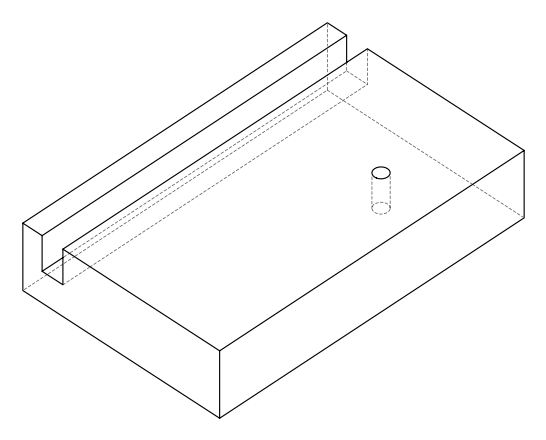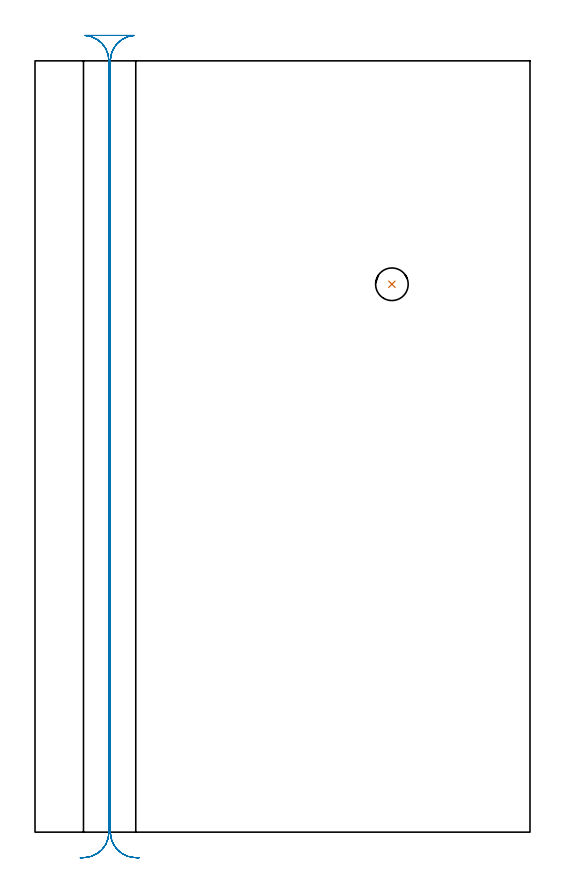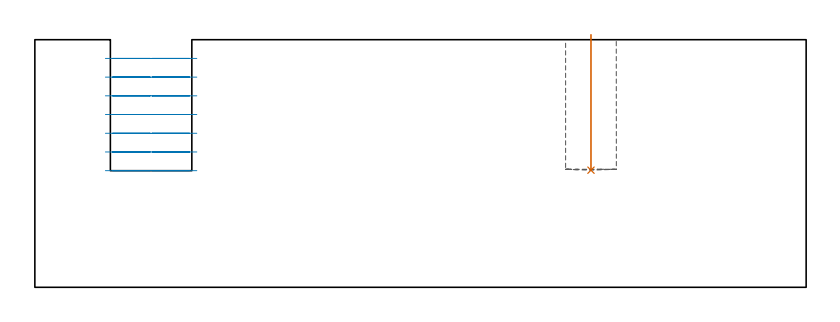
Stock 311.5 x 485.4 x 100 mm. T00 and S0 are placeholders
(PLAN: 2 operations, 1 tool changes, 15.8 min)
(1 INDEXABLE_INSERT_DRILL_BLIND_HOLE_FROM_SOLID | STEP1POCKET | NXT0302_012 | 0.22 min | 17284 mm3)
(2 MILL_RECTANGULAR_SLOT | SLOT_RECTANGULAR | UGT0201_004 | Follow Part, ap 8, ae 75% | 15.58 min | 844795 mm3)
(TOOL NXT0302_012 | Index. Insert Drill 20.5mm [880-D2050L25-03] | D20.5 PA176 FL62 Z2)
(TOOL UGT0201_004 | End Mill 32 mm | D32 FL53 Z6)
(OP 1 INDEXABLE_INSERT_DRILL_BLIND_HOLE_FROM_SOLID)
G17 G21 G94 G90
T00 M6
G54
G17 G0 G90 X224.6 Y344.8 S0 M3
G43 Z110. H1
G94 G81 G98 Z47.3 F250. R102.
G80
M5
M2
(OP 2 MILL_RECTANGULAR_SLOT)
G17 G21 G94 G90
T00 M6
G54
G17 G0 G90 X65.415 Y-16.154 S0 M3
G43 Z110. H0
Z92.443
G94 G1 X62.421 Y-15.97 F250.
G2 X47.4 Y0. R16. F500.
G1 Y485.4
G2 X62.421 Y501.37 R16.
G1 Y501.4
X31.479
Y501.37
G2 X46.5 Y485.4 R16.
G1 Y0.
G2 X31.479 Y-15.97 R16.
G1 X28.485 Y-16.154 F250.
G0 X65.415 Z84.886
G1 X62.421 Y-15.97
G2 X47.4 Y0. R16. F500.
G1 Y485.4
G2 X62.421 Y501.37 R16.
G1 Y501.4
X31.479
Y501.37
G2 X46.5 Y485.4 R16.
G1 Y0.
G2 X31.479 Y-15.97 R16.
G1 X28.485 Y-16.154 F250.
G0 X65.415 Z77.329
G1 X62.421 Y-15.97
G2 X47.4 Y0. R16. F500.
G1 Y485.4
G2 X62.421 Y501.37 R16.
G1 Y501.4
X31.479
Y501.37
G2 X46.5 Y485.4 R16.
G1 Y0.
G2 X31.479 Y-15.97 R16.
G1 X28.485 Y-16.154 F250.
G0 X65.415 Z69.771
G1 X62.421 Y-15.97
G2 X47.4 Y0. R16. F500.
G1 Y485.4
G2 X62.421 Y501.37 R16.
G1 Y501.4
X31.479
Y501.37
G2 X46.5 Y485.4 R16.
G1 Y0.
G2 X31.479 Y-15.97 R16.
G1 X28.485 Y-16.154 F250.
G0 X65.415 Z62.214
G1 X62.421 Y-15.97
G2 X47.4 Y0. R16. F500.
G1 Y485.4
G2 X62.421 Y501.37 R16.
G1 Y501.4
X31.479
Y501.37
G2 X46.5 Y485.4 R16.
G1 Y0.
G2 X31.479 Y-15.97 R16.
G1 X28.485 Y-16.154 F250.
G0 X65.415 Z54.657
G1 X62.421 Y-15.97
G2 X47.4 Y0. R16. F500.
G1 Y485.4
G2 X62.421 Y501.37 R16.
G1 Y501.4
X31.479
Y501.37
G2 X46.5 Y485.4 R16.
G1 Y0.
G2 X31.479 Y-15.97 R16.
G1 X28.485 Y-16.154 F250.
G0 X65.415 Z47.1
G1 X62.421 Y-15.97
G2 X47.4 Y0. R16. F500.
G1 Y485.4
G2 X62.421 Y501.37 R16.
G1 Y501.4
X31.479
Y501.37
G2 X46.5 Y485.4 R16.
G1 Y0.
G2 X31.479 Y-15.97 R16.
G1 X28.485 Y-16.154 F250.
G0 Z110.
M5
M2
